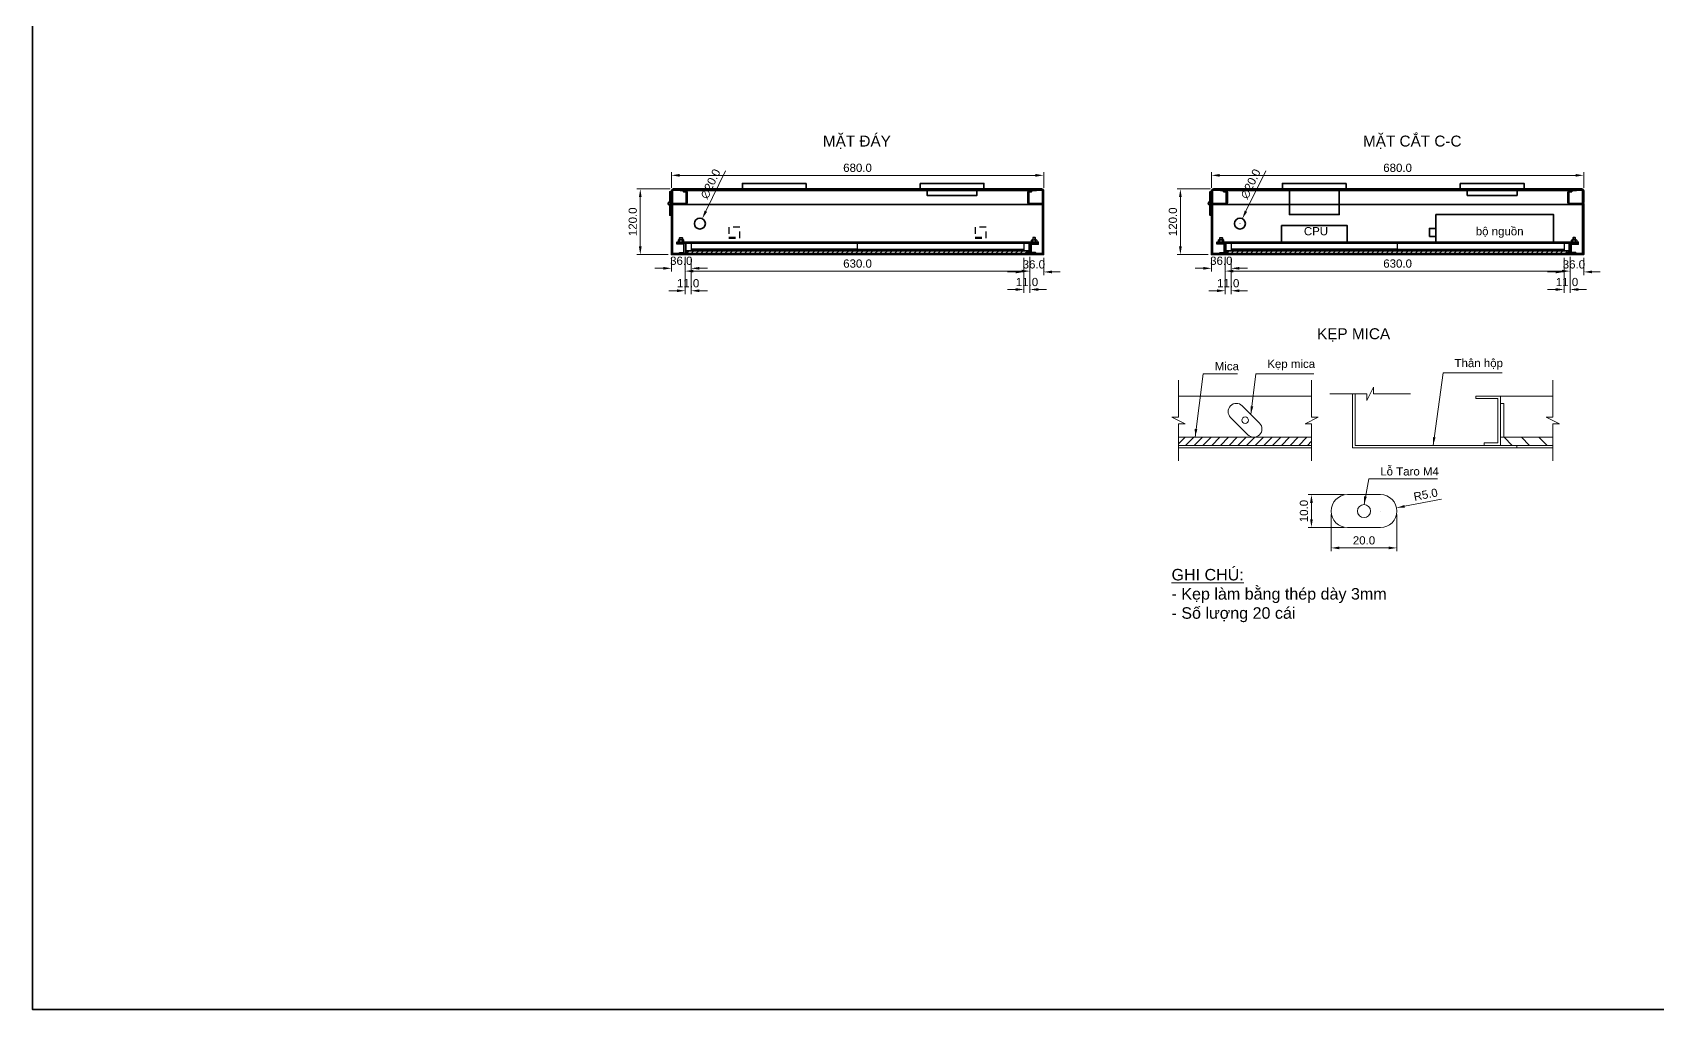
# Model space of a CAD drawing. Header units: inches. Extents: x 274 to 111780, y 464 to 1579898.
# Drawn here: x 49419 to 52387, y 786065 to 787849 of the extents above; entities that cross this region are included whole.
import ezdxf

# ---------------------------------------------------------------- set-up
doc = ezdxf.new("R2010")
doc.units = ezdxf.units.IN
doc.header["$MEASUREMENT"] = 0
doc.header["$PDMODE"] = 35
doc.header["$PDSIZE"] = -3
doc.linetypes.add('ACAD_ISO03W100', pattern=[30, 12, -18])
doc.linetypes.add('HIDDEN', pattern=[0.375, 0.25, -0.125])
for name, color, linetype in [('C-Pro-Netdut', 5, 'HIDDEN'), ('cutout', 2, 'Continuous'), ('LED', 1, 'Continuous')]:
    doc.layers.add(name, color=color, linetype=linetype)
for name, color, linetype, lineweight in [('Nep V', 1, 'Continuous', 35), ('tbi', 7, 'Continuous', 20), ('Thanh chiu luc', 5, 'Continuous', 25)]:
    doc.layers.add(name, color=color, linetype=linetype, lineweight=lineweight)
doc.styles.add('Arial1', font='arial.ttf', dxfattribs={"height": 6})
doc.styles.add('Arial2', font='arial.ttf', dxfattribs={"height": 20})
doc.styles.add('Arial3', font='arial.ttf', dxfattribs={"height": 15})
doc.dimstyles.new('Copy(5) of bom TL3-1', dxfattribs={"dimtxt": 15, "dimasz": 15, "dimexe": 6, "dimexo": 6, "dimgap": 6, "dimtad": 1, "dimdec": 1, "dimlfac": 0.333333, "dimzin": 0, "dimdsep": 46, "dimtxsty": 'Arial3', "dimcen": 0.09, "dimclrd": 8, "dimclre": 9, "dimclrt": 5, "dimadec": 0, "dimazin": 0, "dimtfac": 1, "dimtdec": 1, "dimtix": 1, "dimtofl": 0, "dimtmove": 0, "dimatfit": 3, "dimfxl": 1, "dimtolj": 1, "dimtzin": 0, "dimlwd": 0, "dimlwe": 0, "dimarcsym": 0})

# ---------------------------------------------------------------- blocks, each defined once
blk = doc.blocks.new('*D400')
at = {"layer": 'Defpoints', "color": 0, "linetype": 'Continuous'}
for p in [(51791.1, 786974.9), (51911.1, 786974.9), (51911.1, 786907.6)]:
    blk.add_point(p, dxfattribs=at)
at = {"layer": 'tbi', "color": 9, "linetype": 'Continuous', "lineweight": 0}
for p, q in [((51791.1, 786968.9), (51791.1, 786901.6)), ((51911.1, 786968.9), (51911.1, 786901.6))]:
    blk.add_line(p, q, dxfattribs=at)
at = {"layer": 'tbi', "color": 8, "linetype": 'Continuous', "lineweight": 0}
blk.add_line((51806.1, 786907.6), (51896.1, 786907.6), dxfattribs=at)
at = {"layer": 'tbi', "color": 8, "linetype": 'Continuous'}
for points in [[(51806.1, 786910.1), (51806.1, 786905.1), (51791.1, 786907.6)], [(51896.1, 786910.1), (51896.1, 786905.1), (51911.1, 786907.6)]]:
    blk.add_solid(points, dxfattribs=at)
at = {"layer": 'tbi', "color": 5, "linetype": 'Continuous', "insert": (51851.1, 786921.3), "char_height": 15, "attachment_point": 5, "style": 'Arial3'}
blk.add_mtext('\\A1;20.0', dxfattribs=at)
blk = doc.blocks.new('*D401')
at = {"layer": 'Defpoints', "color": 0, "linetype": 'Continuous'}
for p in [(51755.1, 787004.9), (51821.1, 787004.9), (51821.1, 786944.9)]:
    blk.add_point(p, dxfattribs=at)
at = {"layer": 'tbi', "color": 9, "linetype": 'Continuous', "lineweight": 0}
for p, q in [((51815.1, 787004.9), (51749.1, 787004.9)), ((51815.1, 786944.9), (51749.1, 786944.9))]:
    blk.add_line(p, q, dxfattribs=at)
at = {"layer": 'tbi', "color": 8, "linetype": 'Continuous', "lineweight": 0}
blk.add_line((51755.1, 786959.9), (51755.1, 786989.9), dxfattribs=at)
at = {"layer": 'tbi', "color": 8, "linetype": 'Continuous'}
for points in [[(51752.6, 786989.9), (51757.6, 786989.9), (51755.1, 787004.9)], [(51752.6, 786959.9), (51757.6, 786959.9), (51755.1, 786944.9)]]:
    blk.add_solid(points, dxfattribs=at)
at = {"layer": 'tbi', "color": 5, "linetype": 'Continuous', "insert": (51741.4, 786974.9), "char_height": 15, "attachment_point": 5, "rotation": 90, "style": 'Arial3'}
blk.add_mtext('\\A1;10.0', dxfattribs=at)
blk = doc.blocks.new('*D402')
at = {"layer": 'Defpoints', "color": 0, "linetype": 'Continuous'}
for p in [(51881.1, 786974.9), (51910.6, 786980.7)]:
    blk.add_point(p, dxfattribs=at)
at = {"layer": 'tbi', "color": 8, "linetype": 'Continuous', "lineweight": 0}
blk.add_line((51992.6, 786996.7), (51925.3, 786983.6), dxfattribs=at)
at = {"layer": 'tbi', "color": 9, "linetype": 'Continuous', "lineweight": 0}
for p, q in [((51881, 786974.9), (51881.2, 786974.9)), ((51881.1, 786974.8), (51881.1, 786975))]:
    blk.add_line(p, q, dxfattribs=at)
at = {"layer": 'tbi', "color": 8, "linetype": 'Continuous'}
blk.add_solid([(51924.8, 786986), (51925.8, 786981.1), (51910.6, 786980.7)], dxfattribs=at)
at = {"layer": 'tbi', "color": 5, "linetype": 'Continuous', "insert": (51963.7, 787005), "char_height": 15, "attachment_point": 5, "rotation": 11.0577, "style": 'Arial3'}
blk.add_mtext('\\A1;R5.0', dxfattribs=at)
blk = doc.blocks.new('led P3.75 bottom')
at = {"layer": 'LED', "color": 1, "linetype": 'Continuous'}
for p, q in [((304, -11), (0, -11)), ((304, -12.5), (0, -12.5))]:
    blk.add_line(p, q, dxfattribs=at)
blk.add_lwpolyline([(0, 0), (0, -14), (304, -14), (304, 0)], close=True, dxfattribs=at)
blk = doc.blocks.new('*D423')
at = {"layer": 'Defpoints', "color": 0, "linetype": 'Continuous'}
for p in [(51572.5, 787443.3), (51608.5, 787443.3), (51572.5, 787418.3)]:
    blk.add_point(p, dxfattribs=at)
at = {"layer": 'Nep V', "color": 9, "linetype": 'Continuous', "lineweight": 0}
for p, q in [((51572.5, 787437.3), (51572.5, 787412.3)), ((51608.5, 787437.3), (51608.5, 787412.3))]:
    blk.add_line(p, q, dxfattribs=at)
at = {"layer": 'Nep V', "color": 8, "linetype": 'Continuous', "lineweight": 0}
for p, q in [((51557.5, 787418.3), (51542.5, 787418.3)), ((51623.5, 787418.3), (51638.5, 787418.3))]:
    blk.add_line(p, q, dxfattribs=at)
at = {"layer": 'Nep V', "color": 8, "linetype": 'Continuous'}
for points in [[(51557.5, 787420.8), (51557.5, 787415.8), (51572.5, 787418.3)], [(51623.5, 787420.8), (51623.5, 787415.8), (51608.5, 787418.3)]]:
    blk.add_solid(points, dxfattribs=at)
at = {"layer": 'Nep V', "color": 5, "linetype": 'Continuous', "insert": (51590.5, 787432), "char_height": 15, "attachment_point": 5, "style": 'Arial3'}
blk.add_mtext('\\A1;36.0', dxfattribs=at)
blk = doc.blocks.new('*D424')
at = {"layer": 'Defpoints', "color": 0, "linetype": 'Continuous'}
for p in [(52216.5, 787443.3), (52252.5, 787443.3), (52252.5, 787411.7)]:
    blk.add_point(p, dxfattribs=at)
at = {"layer": 'Nep V', "color": 9, "linetype": 'Continuous', "lineweight": 0}
for p, q in [((52216.5, 787437.3), (52216.5, 787405.7)), ((52252.5, 787437.3), (52252.5, 787405.7))]:
    blk.add_line(p, q, dxfattribs=at)
at = {"layer": 'Nep V', "color": 8, "linetype": 'Continuous', "lineweight": 0}
for p, q in [((52201.5, 787411.7), (52186.5, 787411.7)), ((52267.5, 787411.7), (52282.5, 787411.7))]:
    blk.add_line(p, q, dxfattribs=at)
at = {"layer": 'Nep V', "color": 8, "linetype": 'Continuous'}
for points in [[(52201.5, 787414.2), (52201.5, 787409.2), (52216.5, 787411.7)], [(52267.5, 787414.2), (52267.5, 787409.2), (52252.5, 787411.7)]]:
    blk.add_solid(points, dxfattribs=at)
at = {"layer": 'Nep V', "color": 5, "linetype": 'Continuous', "insert": (52234.5, 787425.4), "char_height": 15, "attachment_point": 5, "style": 'Arial3'}
blk.add_mtext('\\A1;36.0', dxfattribs=at)
blk = doc.blocks.new('*D425')
at = {"layer": 'Defpoints', "color": 0, "linetype": 'Continuous'}
for p in [(51597.5, 787445.3), (52227.5, 787445.3), (52227.5, 787413.2)]:
    blk.add_point(p, dxfattribs=at)
at = {"layer": 'Nep V', "color": 9, "linetype": 'Continuous', "lineweight": 0}
for p, q in [((51597.5, 787439.3), (51597.5, 787407.2)), ((52227.5, 787439.3), (52227.5, 787407.2))]:
    blk.add_line(p, q, dxfattribs=at)
at = {"layer": 'Nep V', "color": 8, "linetype": 'Continuous', "lineweight": 0}
blk.add_line((51612.5, 787413.2), (52212.5, 787413.2), dxfattribs=at)
at = {"layer": 'Nep V', "color": 8, "linetype": 'Continuous'}
for points in [[(51612.5, 787415.7), (51612.5, 787410.7), (51597.5, 787413.2)], [(52212.5, 787415.7), (52212.5, 787410.7), (52227.5, 787413.2)]]:
    blk.add_solid(points, dxfattribs=at)
at = {"layer": 'Nep V', "color": 5, "linetype": 'Continuous', "insert": (51912.5, 787426.9), "char_height": 15, "attachment_point": 5, "style": 'Arial3'}
blk.add_mtext('\\A1;630.0', dxfattribs=at)
blk = doc.blocks.new('*D426')
at = {"layer": 'Defpoints', "color": 0, "linetype": 'Continuous'}
for p in [(52252.5, 787588.1), (51572.5, 787559.3), (52252.5, 787559.3)]:
    blk.add_point(p, dxfattribs=at)
at = {"layer": 'Nep V', "color": 9, "linetype": 'Continuous', "lineweight": 0}
for p, q in [((51572.5, 787565.3), (51572.5, 787594.1)), ((52252.5, 787565.3), (52252.5, 787594.1))]:
    blk.add_line(p, q, dxfattribs=at)
at = {"layer": 'Nep V', "color": 8, "linetype": 'Continuous', "lineweight": 0}
blk.add_line((51587.5, 787588.1), (52237.5, 787588.1), dxfattribs=at)
at = {"layer": 'Nep V', "color": 8, "linetype": 'Continuous'}
for points in [[(51587.5, 787590.6), (51587.5, 787585.6), (51572.5, 787588.1)], [(52237.5, 787590.6), (52237.5, 787585.6), (52252.5, 787588.1)]]:
    blk.add_solid(points, dxfattribs=at)
at = {"layer": 'Nep V', "color": 5, "linetype": 'Continuous', "insert": (51912.5, 787601.8), "char_height": 15, "attachment_point": 5, "style": 'Arial3'}
blk.add_mtext('\\A1;680.0', dxfattribs=at)
blk = doc.blocks.new('*D431')
at = {"layer": 'Defpoints', "color": 0, "linetype": 'Continuous'}
for p in [(51515.7, 787563.3), (51576.5, 787563.3), (51572.5, 787443.3)]:
    blk.add_point(p, dxfattribs=at)
at = {"layer": 'Nep V', "color": 9, "linetype": 'Continuous', "lineweight": 0}
for p, q in [((51570.5, 787563.3), (51509.7, 787563.3)), ((51566.5, 787443.3), (51509.7, 787443.3))]:
    blk.add_line(p, q, dxfattribs=at)
at = {"layer": 'Nep V', "color": 8, "linetype": 'Continuous', "lineweight": 0}
blk.add_line((51515.7, 787458.3), (51515.7, 787548.3), dxfattribs=at)
at = {"layer": 'Nep V', "color": 8, "linetype": 'Continuous'}
for points in [[(51513.2, 787548.3), (51518.2, 787548.3), (51515.7, 787563.3)], [(51513.2, 787458.3), (51518.2, 787458.3), (51515.7, 787443.3)]]:
    blk.add_solid(points, dxfattribs=at)
at = {"layer": 'Nep V', "color": 5, "linetype": 'Continuous', "insert": (51502, 787503.3), "char_height": 15, "attachment_point": 5, "rotation": 90, "style": 'Arial3'}
blk.add_mtext('\\A1;120.0', dxfattribs=at)
blk = doc.blocks.new('*D435')
at = {"layer": 'Defpoints', "color": 0, "linetype": 'Continuous'}
for p in [(52216.5, 787443.3), (52227.5, 787445.3), (52227.5, 787379.6)]:
    blk.add_point(p, dxfattribs=at)
at = {"layer": 'Nep V', "color": 9, "linetype": 'Continuous', "lineweight": 0}
for p, q in [((52216.5, 787437.3), (52216.5, 787373.6)), ((52227.5, 787439.3), (52227.5, 787373.6))]:
    blk.add_line(p, q, dxfattribs=at)
at = {"layer": 'Nep V', "color": 8, "linetype": 'Continuous', "lineweight": 0}
for p, q in [((52201.5, 787379.6), (52186.5, 787379.6)), ((52242.5, 787379.6), (52257.5, 787379.6))]:
    blk.add_line(p, q, dxfattribs=at)
at = {"layer": 'Nep V', "color": 8, "linetype": 'Continuous'}
for points in [[(52201.5, 787382.1), (52201.5, 787377.1), (52216.5, 787379.6)], [(52242.5, 787382.1), (52242.5, 787377.1), (52227.5, 787379.6)]]:
    blk.add_solid(points, dxfattribs=at)
at = {"layer": 'Nep V', "color": 5, "linetype": 'Continuous', "insert": (52222, 787393.2), "char_height": 15, "attachment_point": 5, "style": 'Arial3'}
blk.add_mtext('\\A1;11.0', dxfattribs=at)
blk = doc.blocks.new('*D436')
at = {"layer": 'Defpoints', "color": 0, "linetype": 'Continuous'}
for p in [(51597.5, 787445.3), (51608.5, 787443.3), (51597.5, 787377.3)]:
    blk.add_point(p, dxfattribs=at)
at = {"layer": 'Nep V', "color": 9, "linetype": 'Continuous', "lineweight": 0}
for p, q in [((51597.5, 787439.3), (51597.5, 787371.3)), ((51608.5, 787437.3), (51608.5, 787371.3))]:
    blk.add_line(p, q, dxfattribs=at)
at = {"layer": 'Nep V', "color": 8, "linetype": 'Continuous', "lineweight": 0}
for p, q in [((51582.5, 787377.3), (51567.5, 787377.3)), ((51623.5, 787377.3), (51638.5, 787377.3))]:
    blk.add_line(p, q, dxfattribs=at)
at = {"layer": 'Nep V', "color": 8, "linetype": 'Continuous'}
for points in [[(51582.5, 787379.8), (51582.5, 787374.8), (51597.5, 787377.3)], [(51623.5, 787379.8), (51623.5, 787374.8), (51608.5, 787377.3)]]:
    blk.add_solid(points, dxfattribs=at)
at = {"layer": 'Nep V', "color": 5, "linetype": 'Continuous', "insert": (51603, 787391), "char_height": 15, "attachment_point": 5, "style": 'Arial3'}
blk.add_mtext('\\A1;11.0', dxfattribs=at)
blk = doc.blocks.new('*D442')
at = {"layer": 'Defpoints', "color": 0, "linetype": 'Continuous'}
for p in [(51620.1, 787491), (51628.9, 787509)]:
    blk.add_point(p, dxfattribs=at)
at = {"layer": 'Nep V', "color": 8, "linetype": 'Continuous', "lineweight": 0}
blk.add_line((51671.5, 787596.4), (51635.5, 787522.5), dxfattribs=at)
at = {"layer": 'Nep V', "color": 9, "linetype": 'Continuous', "lineweight": 0}
for p, q in [((51624.4, 787500), (51624.6, 787500)), ((51624.5, 787499.9), (51624.5, 787500.1))]:
    blk.add_line(p, q, dxfattribs=at)
at = {"layer": 'Nep V', "color": 8, "linetype": 'Continuous'}
blk.add_solid([(51633.2, 787523.6), (51637.7, 787521.4), (51628.9, 787509)], dxfattribs=at)
at = {"layer": 'Nep V', "color": 5, "linetype": 'Continuous', "insert": (51644.1, 787572.4), "char_height": 15, "attachment_point": 5, "rotation": 64.0344, "style": 'Arial3'}
blk.add_mtext('\\A1;∅20.0', dxfattribs=at)
blk = doc.blocks.new('*D465')
at = {"layer": 'Defpoints', "color": 0, "linetype": 'Continuous'}
for p in [(50586, 787443.3), (50622, 787443.3), (50586, 787418.3)]:
    blk.add_point(p, dxfattribs=at)
at = {"layer": 'Nep V', "color": 9, "linetype": 'Continuous', "lineweight": 0}
for p, q in [((50586, 787437.3), (50586, 787412.3)), ((50622, 787437.3), (50622, 787412.3))]:
    blk.add_line(p, q, dxfattribs=at)
at = {"layer": 'Nep V', "color": 8, "linetype": 'Continuous', "lineweight": 0}
for p, q in [((50571, 787418.3), (50556, 787418.3)), ((50637, 787418.3), (50652, 787418.3))]:
    blk.add_line(p, q, dxfattribs=at)
at = {"layer": 'Nep V', "color": 8, "linetype": 'Continuous'}
for points in [[(50571, 787420.8), (50571, 787415.8), (50586, 787418.3)], [(50637, 787420.8), (50637, 787415.8), (50622, 787418.3)]]:
    blk.add_solid(points, dxfattribs=at)
at = {"layer": 'Nep V', "color": 5, "linetype": 'Continuous', "insert": (50604, 787432), "char_height": 15, "attachment_point": 5, "style": 'Arial3'}
blk.add_mtext('\\A1;36.0', dxfattribs=at)
blk = doc.blocks.new('*D466')
at = {"layer": 'Defpoints', "color": 0, "linetype": 'Continuous'}
for p in [(51230, 787443.3), (51266, 787443.3), (51266, 787411.7)]:
    blk.add_point(p, dxfattribs=at)
at = {"layer": 'Nep V', "color": 9, "linetype": 'Continuous', "lineweight": 0}
for p, q in [((51230, 787437.3), (51230, 787405.7)), ((51266, 787437.3), (51266, 787405.7))]:
    blk.add_line(p, q, dxfattribs=at)
at = {"layer": 'Nep V', "color": 8, "linetype": 'Continuous', "lineweight": 0}
for p, q in [((51215, 787411.7), (51200, 787411.7)), ((51281, 787411.7), (51296, 787411.7))]:
    blk.add_line(p, q, dxfattribs=at)
at = {"layer": 'Nep V', "color": 8, "linetype": 'Continuous'}
for points in [[(51215, 787414.2), (51215, 787409.2), (51230, 787411.7)], [(51281, 787414.2), (51281, 787409.2), (51266, 787411.7)]]:
    blk.add_solid(points, dxfattribs=at)
at = {"layer": 'Nep V', "color": 5, "linetype": 'Continuous', "insert": (51248, 787425.4), "char_height": 15, "attachment_point": 5, "style": 'Arial3'}
blk.add_mtext('\\A1;36.0', dxfattribs=at)
blk = doc.blocks.new('*D464')
at = {"layer": 'Defpoints', "color": 0, "linetype": 'Continuous'}
for p in [(50611, 787445.3), (51241, 787445.3), (51241, 787413.2)]:
    blk.add_point(p, dxfattribs=at)
at = {"layer": 'Nep V', "color": 9, "linetype": 'Continuous', "lineweight": 0}
for p, q in [((50611, 787439.3), (50611, 787407.2)), ((51241, 787439.3), (51241, 787407.2))]:
    blk.add_line(p, q, dxfattribs=at)
at = {"layer": 'Nep V', "color": 8, "linetype": 'Continuous', "lineweight": 0}
blk.add_line((50626, 787413.2), (51226, 787413.2), dxfattribs=at)
at = {"layer": 'Nep V', "color": 8, "linetype": 'Continuous'}
for points in [[(50626, 787415.7), (50626, 787410.7), (50611, 787413.2)], [(51226, 787415.7), (51226, 787410.7), (51241, 787413.2)]]:
    blk.add_solid(points, dxfattribs=at)
at = {"layer": 'Nep V', "color": 5, "linetype": 'Continuous', "insert": (50926, 787426.9), "char_height": 15, "attachment_point": 5, "style": 'Arial3'}
blk.add_mtext('\\A1;630.0', dxfattribs=at)
blk = doc.blocks.new('*D467')
at = {"layer": 'Defpoints', "color": 0, "linetype": 'Continuous'}
for p in [(51266, 787588.1), (50586, 787559.3), (51266, 787559.3)]:
    blk.add_point(p, dxfattribs=at)
at = {"layer": 'Nep V', "color": 9, "linetype": 'Continuous', "lineweight": 0}
for p, q in [((50586, 787565.3), (50586, 787594.1)), ((51266, 787565.3), (51266, 787594.1))]:
    blk.add_line(p, q, dxfattribs=at)
at = {"layer": 'Nep V', "color": 8, "linetype": 'Continuous', "lineweight": 0}
blk.add_line((50601, 787588.1), (51251, 787588.1), dxfattribs=at)
at = {"layer": 'Nep V', "color": 8, "linetype": 'Continuous'}
for points in [[(50601, 787590.6), (50601, 787585.6), (50586, 787588.1)], [(51251, 787590.6), (51251, 787585.6), (51266, 787588.1)]]:
    blk.add_solid(points, dxfattribs=at)
at = {"layer": 'Nep V', "color": 5, "linetype": 'Continuous', "insert": (50926, 787601.8), "char_height": 15, "attachment_point": 5, "style": 'Arial3'}
blk.add_mtext('\\A1;680.0', dxfattribs=at)
blk = doc.blocks.new('*D469')
at = {"layer": 'Defpoints', "color": 0, "linetype": 'Continuous'}
for p in [(50529.1, 787563.3), (50590, 787563.3), (50586, 787443.3)]:
    blk.add_point(p, dxfattribs=at)
at = {"layer": 'Nep V', "color": 9, "linetype": 'Continuous', "lineweight": 0}
for p, q in [((50584, 787563.3), (50523.1, 787563.3)), ((50580, 787443.3), (50523.1, 787443.3))]:
    blk.add_line(p, q, dxfattribs=at)
at = {"layer": 'Nep V', "color": 8, "linetype": 'Continuous', "lineweight": 0}
blk.add_line((50529.1, 787458.3), (50529.1, 787548.3), dxfattribs=at)
at = {"layer": 'Nep V', "color": 8, "linetype": 'Continuous'}
for points in [[(50526.6, 787548.3), (50531.6, 787548.3), (50529.1, 787563.3)], [(50526.6, 787458.3), (50531.6, 787458.3), (50529.1, 787443.3)]]:
    blk.add_solid(points, dxfattribs=at)
at = {"layer": 'Nep V', "color": 5, "linetype": 'Continuous', "insert": (50515.4, 787503.3), "char_height": 15, "attachment_point": 5, "rotation": 90, "style": 'Arial3'}
blk.add_mtext('\\A1;120.0', dxfattribs=at)
blk = doc.blocks.new('*D470')
at = {"layer": 'Defpoints', "color": 0, "linetype": 'Continuous'}
for p in [(51230, 787443.3), (51241, 787445.3), (51241, 787379.6)]:
    blk.add_point(p, dxfattribs=at)
at = {"layer": 'Nep V', "color": 9, "linetype": 'Continuous', "lineweight": 0}
for p, q in [((51230, 787437.3), (51230, 787373.6)), ((51241, 787439.3), (51241, 787373.6))]:
    blk.add_line(p, q, dxfattribs=at)
at = {"layer": 'Nep V', "color": 8, "linetype": 'Continuous', "lineweight": 0}
for p, q in [((51215, 787379.6), (51200, 787379.6)), ((51256, 787379.6), (51271, 787379.6))]:
    blk.add_line(p, q, dxfattribs=at)
at = {"layer": 'Nep V', "color": 8, "linetype": 'Continuous'}
for points in [[(51215, 787382.1), (51215, 787377.1), (51230, 787379.6)], [(51256, 787382.1), (51256, 787377.1), (51241, 787379.6)]]:
    blk.add_solid(points, dxfattribs=at)
at = {"layer": 'Nep V', "color": 5, "linetype": 'Continuous', "insert": (51235.5, 787393.2), "char_height": 15, "attachment_point": 5, "style": 'Arial3'}
blk.add_mtext('\\A1;11.0', dxfattribs=at)
blk = doc.blocks.new('*D471')
at = {"layer": 'Defpoints', "color": 0, "linetype": 'Continuous'}
for p in [(50611, 787445.3), (50622, 787443.3), (50611, 787377.3)]:
    blk.add_point(p, dxfattribs=at)
at = {"layer": 'Nep V', "color": 9, "linetype": 'Continuous', "lineweight": 0}
for p, q in [((50611, 787439.3), (50611, 787371.3)), ((50622, 787437.3), (50622, 787371.3))]:
    blk.add_line(p, q, dxfattribs=at)
at = {"layer": 'Nep V', "color": 8, "linetype": 'Continuous', "lineweight": 0}
for p, q in [((50596, 787377.3), (50581, 787377.3)), ((50637, 787377.3), (50652, 787377.3))]:
    blk.add_line(p, q, dxfattribs=at)
at = {"layer": 'Nep V', "color": 8, "linetype": 'Continuous'}
for points in [[(50596, 787379.8), (50596, 787374.8), (50611, 787377.3)], [(50637, 787379.8), (50637, 787374.8), (50622, 787377.3)]]:
    blk.add_solid(points, dxfattribs=at)
at = {"layer": 'Nep V', "color": 5, "linetype": 'Continuous', "insert": (50616.5, 787391), "char_height": 15, "attachment_point": 5, "style": 'Arial3'}
blk.add_mtext('\\A1;11.0', dxfattribs=at)
blk = doc.blocks.new('*D472')
at = {"layer": 'Defpoints', "color": 0, "linetype": 'Continuous'}
for p in [(50633.6, 787491), (50642.3, 787509)]:
    blk.add_point(p, dxfattribs=at)
at = {"layer": 'Nep V', "color": 8, "linetype": 'Continuous', "lineweight": 0}
blk.add_line((50684.9, 787596.4), (50648.9, 787522.5), dxfattribs=at)
at = {"layer": 'Nep V', "color": 9, "linetype": 'Continuous', "lineweight": 0}
for p, q in [((50637.9, 787500), (50638, 787500)), ((50638, 787499.9), (50638, 787500.1))]:
    blk.add_line(p, q, dxfattribs=at)
at = {"layer": 'Nep V', "color": 8, "linetype": 'Continuous'}
blk.add_solid([(50646.7, 787523.6), (50651.1, 787521.4), (50642.3, 787509)], dxfattribs=at)
at = {"layer": 'Nep V', "color": 5, "linetype": 'Continuous', "insert": (50657.5, 787572.4), "char_height": 15, "attachment_point": 5, "rotation": 64.0344, "style": 'Arial3'}
blk.add_mtext('\\A1;∅20.0', dxfattribs=at)

msp = doc.modelspace()

# ---------------------------------------------------------------- hatches: boundary and pattern name
at = {"layer": 'Nep V', "linetype": 'Continuous'}
h = msp.add_hatch(dxfattribs=at)
h.set_pattern_fill('ANSI31', color=1, scale=50, style=0)
h.set_pattern_definition([(45, (-5586.068, -211.6806), (-4.41941738, 4.41941738), [])])
h.paths.add_polyline_path([(50613.45, 787445.29), (51238.45, 787445.29), (51238.45, 787450.29), (50613.45, 787450.29)])
h = msp.add_hatch(dxfattribs=at)
h.set_pattern_fill('ANSI31', color=1, scale=50, style=0)
h.set_pattern_definition([(45, (-4599.5145, -211.6806), (-4.41941738, 4.41941738), [])])
h.paths.add_polyline_path([(51600.01, 787445.29), (52225.01, 787445.29), (52225.01, 787450.29), (51600.01, 787450.29)])
at = {"layer": 'tbi', "linetype": 'Continuous'}
h = msp.add_hatch(color=5, dxfattribs=at)
h.dxf.hatch_style = 1
h.paths.add_polyline_path([(50610.95, 787450.29), (50610.95, 787445.29), (50616.24, 787445.29, -0.2667543)])
h = msp.add_hatch(color=5, dxfattribs=at)
h.dxf.hatch_style = 1
h.paths.add_polyline_path([(51240.95, 787450.29), (51240.95, 787445.29), (51235.67, 787445.29, 0.2667543)])
h = msp.add_hatch(color=5, dxfattribs=at)
h.dxf.hatch_style = 1
h.paths.add_polyline_path([(51597.51, 787450.29), (51597.51, 787445.29), (51602.79, 787445.29, -0.2667543)])
h = msp.add_hatch(color=5, dxfattribs=at)
h.dxf.hatch_style = 1
h.paths.add_polyline_path([(52227.51, 787450.29), (52227.51, 787445.29), (52222.22, 787445.29, 0.2667543)])
h = msp.add_hatch(dxfattribs=at)
h.set_pattern_fill('ANSI31', color=1, scale=90)
h.set_pattern_definition([(45, (-145906.153, -1597375.315), (-7.95495129, 7.95495129), [])])
h.paths.add_polyline_path([(51755.42, 787109.82), (51512.32, 787109.82), (51512.32, 787094.82), (51755.42, 787094.82)])
h = msp.add_hatch(dxfattribs=at)
h.set_pattern_fill('ANSI31', color=1, scale=180, angle=90)
h.set_pattern_definition([(135, (2447156.745, 566689.048), (-15.90990258, -15.90990258), [])])
h.paths.add_polyline_path([(52100.33, 787109.82), (52100.33, 787094.82), (52196.02, 787094.82), (52196.02, 787109.82)])

# ---------------------------------------------------------------- linework, layer by layer
at = {"color": 8, "linetype": 'Continuous'}
for points in [[(50608.45, 787469.92), (50607.81, 787470.29), (50599.09, 787470.29), (50598.45, 787469.92), (50598.45, 787466.66), (50599.09, 787466.29), (50607.81, 787466.29), (50608.45, 787466.66)], [(51243.45, 787469.92), (51244.09, 787470.29), (51252.81, 787470.29), (51253.45, 787469.92), (51253.45, 787466.66), (51252.81, 787466.29), (51244.09, 787466.29), (51243.45, 787466.66)], [(51595.01, 787469.92), (51594.37, 787470.29), (51585.65, 787470.29), (51585.01, 787469.92), (51585.01, 787466.66), (51585.65, 787466.29), (51594.37, 787466.29), (51595.01, 787466.66)], [(52230.01, 787469.92), (52230.65, 787470.29), (52239.37, 787470.29), (52240.01, 787469.92), (52240.01, 787466.66), (52239.37, 787466.29), (52230.65, 787466.29), (52230.01, 787466.66)]]:
    msp.add_lwpolyline(points, close=True, dxfattribs=at)
for points in [[(50598.45, 787469.92, -0.2948), (50600.95, 787469.92, -0.1474), (50605.95, 787469.92, -0.2948), (50608.45, 787469.92, -0.2948)], [(50598.45, 787466.66, 0.2948), (50600.95, 787466.66, 0.1474), (50605.95, 787466.66, 0.2948), (50608.45, 787466.66, 0.2948)], [(51253.45, 787469.92, 0.2948), (51250.95, 787469.92, 0.1474), (51245.95, 787469.92, 0.2948), (51243.45, 787469.92, 0.2948)], [(51253.45, 787466.66, -0.2948), (51250.95, 787466.66, -0.1474), (51245.95, 787466.66, -0.2948), (51243.45, 787466.66, -0.2948)], [(51585.01, 787469.92, -0.2948), (51587.51, 787469.92, -0.1474), (51592.51, 787469.92, -0.2948), (51595.01, 787469.92, -0.2948)], [(51585.01, 787466.66, 0.2948), (51587.51, 787466.66, 0.1474), (51592.51, 787466.66, 0.2948), (51595.01, 787466.66, 0.2948)], [(52240.01, 787469.92, 0.2948), (52237.51, 787469.92, 0.1474), (52232.51, 787469.92, 0.2948), (52230.01, 787469.92, 0.2948)], [(52240.01, 787466.66, -0.2948), (52237.51, 787466.66, -0.1474), (52232.51, 787466.66, -0.2948), (52230.01, 787466.66, -0.2948)]]:
    msp.add_lwpolyline(points, format="xyb", dxfattribs=at)
for points in [[(50600.95, 787466.66), (50600.95, 787469.92)], [(50605.95, 787466.66), (50605.95, 787469.92)], [(51245.95, 787466.66), (51245.95, 787469.92)], [(51250.95, 787466.66), (51250.95, 787469.92)], [(51587.51, 787466.66), (51587.51, 787469.92)], [(51592.51, 787466.66), (51592.51, 787469.92)], [(52232.51, 787466.66), (52232.51, 787469.92)], [(52237.51, 787466.66), (52237.51, 787469.92)]]:
    msp.add_lwpolyline(points, dxfattribs=at)
at = {"layer": 'C-Pro-Netdut', "linetype": 'ACAD_ISO03W100'}
for p, q in [((50690.95, 787475.29), (50710.95, 787475.29)), ((51140.95, 787475.29), (51160.95, 787475.29))]:
    msp.add_line(p, q, dxfattribs=at)
for points in [[(50710.95, 787473.29), (50710.95, 787493.29), (50690.95, 787493.29), (50690.95, 787473.29)], [(51160.95, 787473.29), (51160.95, 787493.29), (51140.95, 787493.29), (51140.95, 787473.29)]]:
    msp.add_lwpolyline(points, close=True, dxfattribs=at)
at = {"layer": 'cutout', "color": 1, "linetype": 'Continuous'}
for p, q in [((50621.95, 787445.29), (50621.95, 787443.29)), ((51229.95, 787445.29), (51229.95, 787443.29)), ((51608.51, 787445.29), (51608.51, 787443.29)), ((52216.51, 787445.29), (52216.51, 787443.29))]:
    msp.add_line(p, q, dxfattribs=at)
for points in [[(50610.95, 787445.29), (50600.95, 787445.29), (50600.95, 787447.29), (50608.95, 787447.29), (50608.95, 787462.29), (50595.95, 787462.29), (50595.95, 787464.29), (50610.95, 787464.29)], [(51597.51, 787445.29), (51587.51, 787445.29), (51587.51, 787447.29), (51595.51, 787447.29), (51595.51, 787462.29), (51582.51, 787462.29), (51582.51, 787464.29), (51597.51, 787464.29)]]:
    msp.add_lwpolyline(points, close=True, dxfattribs=at)
at = {"layer": 'Nep V', "color": 1, "linetype": 'Continuous'}
for p, q in [((50610.95, 787534.79), (51240.95, 787534.79)), ((51597.51, 787534.79), (52227.51, 787534.79))]:
    msp.add_line(p, q, dxfattribs=at)
at = {"layer": 'Nep V', "linetype": 'Continuous'}
for points in [[(49418.92, 791077.28), (55107.02, 791077.28), (55107.02, 786064.53), (49418.92, 786064.53)], [(50602.45, 787561.29), (50602.45, 787560.29), (50627.45, 787560.29), (50627.45, 787561.29)], [(50832.25, 787573.29), (50832.25, 787563.29), (50715.65, 787563.29), (50715.65, 787573.29)], [(51040.36, 787573.29), (51040.36, 787563.29), (51156.96, 787563.29), (51156.96, 787573.29)], [(51053.16, 787563.29), (51053.16, 787551.29), (51144.16, 787551.29), (51144.16, 787563.29)], [(51227.45, 787561.29), (51227.45, 787560.29), (51252.45, 787560.29), (51252.45, 787561.29)], [(51589.01, 787561.29), (51589.01, 787560.29), (51614.01, 787560.29), (51614.01, 787561.29)], [(51818.81, 787573.29), (51818.81, 787563.29), (51702.21, 787563.29), (51702.21, 787573.29)], [(51715.01, 787563.29), (51715.01, 787516.29), (51806.01, 787516.29), (51806.01, 787563.29)], [(52026.91, 787573.29), (52026.91, 787563.29), (52143.51, 787563.29), (52143.51, 787573.29)], [(52039.71, 787563.29), (52039.71, 787551.29), (52130.71, 787551.29), (52130.71, 787563.29)], [(52214.01, 787561.29), (52214.01, 787560.29), (52239.01, 787560.29), (52239.01, 787561.29)], [(51700.51, 787496.29), (51700.51, 787466.29), (51820.51, 787466.29), (51820.51, 787496.29)], [(51970.51, 787476.29), (51982.51, 787476.29), (51982.51, 787491.29), (51970.51, 787491.29)], [(51982.51, 787466.29), (52197.51, 787466.29), (52197.51, 787516.29), (51982.51, 787516.29)]]:
    msp.add_lwpolyline(points, close=True, dxfattribs=at)
for points in [[(50582.95, 787539.79), (50582.95, 787558.29), (50585.95, 787558.29), (50585.95, 787536.79)], [(51569.51, 787539.79), (51569.51, 787558.29), (51572.51, 787558.29), (51572.51, 787536.79)], [(50582.95, 787533.79), (50582.95, 787515.29), (50585.95, 787515.29), (50585.95, 787536.79)], [(51569.51, 787533.79), (51569.51, 787515.29), (51572.51, 787515.29), (51572.51, 787536.79)]]:
    msp.add_lwpolyline(points, dxfattribs=at)
at = {"layer": 'Nep V', "color": 1, "linetype": 'Continuous'}
for points in [[(50587.95, 787538.29), (50587.95, 787559.29, -0.4142136), (50589.95, 787561.29), (51261.95, 787561.29, -0.4142136), (51263.95, 787559.29), (51263.95, 787538.29), (51265.95, 787538.29), (51265.95, 787559.29, 0.4142136), (51261.95, 787563.29), (50589.95, 787563.29, 0.4142136), (50585.95, 787559.29), (50585.95, 787538.29), (50587.95, 787538.29)], [(51238.95, 787556.29, -0.4142136), (51240.95, 787558.29), (51243.95, 787558.29), (51243.95, 787560.29), (50607.95, 787560.29), (50607.95, 787558.29), (50610.95, 787558.29, -0.4142136), (50612.95, 787556.29), (50612.95, 787538.79, -0.4142136), (50610.95, 787536.79), (50585.95, 787536.79), (50585.95, 787443.29), (51265.95, 787443.29), (51265.95, 787536.79), (51240.95, 787536.79, -0.4142136), (51238.95, 787538.79), (51238.95, 787556.29)], [(50587.95, 787534.79), (50587.95, 787445.29), (51263.95, 787445.29), (51263.95, 787534.79), (51240.95, 787534.79, -0.4142136), (51236.95, 787538.79), (51236.95, 787556.29, -0.4142136), (51240.95, 787560.29), (51243.95, 787560.29)], [(50587.95, 787534.79), (50610.95, 787534.79, 0.4142136), (50614.95, 787538.79), (50614.95, 787556.29, 0.4142136), (50610.95, 787560.29), (50607.95, 787560.29)], [(51574.51, 787538.29), (51574.51, 787559.29, -0.4142136), (51576.51, 787561.29), (52248.51, 787561.29, -0.4142136), (52250.51, 787559.29), (52250.51, 787538.29), (52252.51, 787538.29), (52252.51, 787559.29, 0.4142136), (52248.51, 787563.29), (51576.51, 787563.29, 0.4142136), (51572.51, 787559.29), (51572.51, 787538.29), (51574.51, 787538.29)], [(52225.51, 787556.29, -0.4142136), (52227.51, 787558.29), (52230.51, 787558.29), (52230.51, 787560.29), (51594.51, 787560.29), (51594.51, 787558.29), (51597.51, 787558.29, -0.4142136), (51599.51, 787556.29), (51599.51, 787538.79, -0.4142136), (51597.51, 787536.79), (51572.51, 787536.79), (51572.51, 787443.29), (52252.51, 787443.29), (52252.51, 787536.79), (52227.51, 787536.79, -0.4142136), (52225.51, 787538.79), (52225.51, 787556.29)], [(51574.51, 787534.79), (51574.51, 787445.29), (52250.51, 787445.29), (52250.51, 787534.79), (52227.51, 787534.79, -0.4142136), (52223.51, 787538.79), (52223.51, 787556.29, -0.4142136), (52227.51, 787560.29), (52230.51, 787560.29)], [(51574.51, 787534.79), (51597.51, 787534.79, 0.4142136), (51601.51, 787538.79), (51601.51, 787556.29, 0.4142136), (51597.51, 787560.29), (51594.51, 787560.29)]]:
    msp.add_lwpolyline(points, format="xyb", dxfattribs=at)
for points in [[(50614.95, 787560.29), (50612.95, 787560.29)], [(51601.51, 787560.29), (51599.51, 787560.29)]]:
    msp.add_lwpolyline(points, dxfattribs=at)
for points in [[(50595.95, 787464.29), (51255.95, 787464.29), (51255.95, 787466.29), (50595.95, 787466.29)], [(51240.95, 787445.29), (51250.95, 787445.29), (51250.95, 787447.29), (51242.95, 787447.29), (51242.95, 787462.29), (51255.95, 787462.29), (51255.95, 787464.29), (51240.95, 787464.29)], [(51582.51, 787464.29), (52242.51, 787464.29), (52242.51, 787466.29), (51582.51, 787466.29)], [(52227.51, 787445.29), (52237.51, 787445.29), (52237.51, 787447.29), (52229.51, 787447.29), (52229.51, 787462.29), (52242.51, 787462.29), (52242.51, 787464.29), (52227.51, 787464.29)], [(50613.45, 787445.29), (51238.45, 787445.29), (51238.45, 787450.29), (50613.45, 787450.29)], [(51600.01, 787445.29), (52225.01, 787445.29), (52225.01, 787450.29), (51600.01, 787450.29)]]:
    msp.add_lwpolyline(points, close=True, dxfattribs=at)
at = {"layer": 'Nep V', "linetype": 'Continuous'}
for centre, radius in [((50582.95, 787536.79), 3), ((50582.95, 787536.79), 2), ((51569.51, 787536.79), 3), ((51569.51, 787536.79), 2), ((50637.95, 787500.04), 10), ((51624.51, 787500.04), 10)]:
    msp.add_circle(centre, radius, dxfattribs=at)
at = {"layer": 'tbi', "color": 5, "linetype": 'Continuous'}
for p, q in [((50610.95, 787463.29, -2), (50612.95, 787463.29, -2)), ((50610.95, 787463.29, -2), (50610.95, 787445.29, -2)), ((50612.95, 787463.29, -2), (50612.95, 787445.29, -2)), ((51240.95, 787463.29, -2), (51238.95, 787463.29, -2)), ((51238.95, 787463.29, -2), (51238.95, 787445.29, -2)), ((51240.95, 787463.29, -2), (51240.95, 787445.29, -2)), ((51597.51, 787463.29, -2), (51599.51, 787463.29, -2)), ((51597.51, 787463.29, -2), (51597.51, 787445.29, -2)), ((51599.51, 787463.29, -2), (51599.51, 787445.29, -2)), ((52227.51, 787463.29, -2), (52225.51, 787463.29, -2)), ((52225.51, 787463.29, -2), (52225.51, 787445.29, -2)), ((52227.51, 787463.29, -2), (52227.51, 787445.29, -2)), ((50610.95, 787450.29), (50610.95, 787445.29)), ((50610.95, 787445.29), (50621.24, 787445.29)), ((51240.95, 787445.29), (51230.67, 787445.29)), ((51240.95, 787450.29), (51240.95, 787445.29)), ((51597.51, 787450.29), (51597.51, 787445.29)), ((51597.51, 787445.29), (51607.79, 787445.29)), ((52227.51, 787445.29), (52217.22, 787445.29)), ((52227.51, 787450.29), (52227.51, 787445.29)), ((52130.33, 787184.82), (52196.02, 787184.82))]:
    msp.add_line(p, q, dxfattribs=at)
at = {"layer": 'tbi', "linetype": 'Continuous'}
for p, q in [((51512.32, 787184.82, -6), (51755.42, 787184.82, -6)), ((51830.33, 787090.32, -6), (51830.33, 787188.95, -6)), ((51834.83, 787188.95), (51834.83, 787094.82)), ((52055.33, 787184.82, -6), (52196.02, 787184.82, -6)), ((52095.83, 787099.32), (52095.83, 787180.32, -5.68)), ((52100.33, 787094.82), (52100.33, 787184.82, -5.45)), ((51512.32, 787090.32, -6), (51755.42, 787090.32, -6)), ((51830.33, 787090.32, -6), (52130.33, 787090.32, -6)), ((51834.83, 787094.82), (52119.83, 787094.82)), ((52095.83, 787099.32), (52070.33, 787099.32)), ((52070.33, 787099.32), (52070.33, 787094.82)), ((52070.33, 787094.82, -6), (52100.33, 787094.82, -6)), ((52130.33, 787094.82), (52130.33, 787090.32, -6)), ((52130.33, 787090.32, -6), (52196.02, 787090.32, -6))]:
    msp.add_line(p, q, dxfattribs=at)
at = {"layer": 'tbi', "color": 3, "linetype": 'Continuous'}
for p, q in [((51512.32, 787109.82), (51755.42, 787109.82)), ((51512.32, 787094.82), (51755.42, 787094.82))]:
    msp.add_line(p, q, dxfattribs=at)
at = {"layer": 'tbi', "color": 7, "linetype": 'Continuous', "elevation": -6}
for points in [[(51512.32, 787213.77), (51512.32, 787146.17), (51500.32, 787146.17), (51524.32, 787134.17), (51512.32, 787134.17), (51512.32, 787066.57)], [(51755.42, 787213.77), (51755.42, 787146.17), (51767.42, 787146.17), (51743.42, 787134.17), (51755.42, 787134.17), (51755.42, 787066.57)], [(51788.93, 787188.95), (51856.53, 787188.95), (51856.53, 787176.95), (51868.53, 787200.95), (51868.53, 787188.95), (51936.13, 787188.95)], [(52196.02, 787213.77), (52196.02, 787146.17), (52184.02, 787146.17), (52208.02, 787134.17), (52196.02, 787134.17), (52196.02, 787066.57)]]:
    msp.add_lwpolyline(points, dxfattribs=at)
at = {"layer": 'tbi', "color": 5, "linetype": 'Continuous'}
for points in [[(51628.57, 787167.25), (51660.39, 787135.43)], [(51607.36, 787146.04), (51639.18, 787114.22)], [(52100.33, 787124.82), (52100.33, 787109.82), (52116.19, 787109.82)]]:
    msp.add_lwpolyline(points, dxfattribs=at)
at = {"layer": 'tbi', "linetype": 'Continuous', "elevation": -6}
msp.add_lwpolyline([(52055.33, 787184.82), (52055.33, 787180.32), (52095.83, 787180.32)], dxfattribs=at)
at = {"layer": 'tbi', "color": 5, "linetype": 'Continuous'}
for points, elevation in [([(52100.33, 787171.64), (52106.33, 787171.64), (52106.33, 787109.82)], -6), ([(52100.33, 787169.82), (52100.33, 787109.82), (52106.33, 787109.82)], -6), ([(51821.11, 787004.92), (51881.11, 787004.92)], -2), ([(51821.11, 786944.92), (51881.11, 786944.92)], -2)]:
    msp.add_lwpolyline(points, dxfattribs=dict(at, elevation=elevation))
at = {"layer": 'tbi', "color": 3, "linetype": 'Continuous'}
msp.add_lwpolyline([(52196.02, 787094.82), (52100.33, 787094.82), (52100.33, 787109.82), (52196.02, 787109.82)], dxfattribs=at)
at = {"layer": 'tbi', "color": 5, "linetype": 'Continuous'}
for centre, radius in [((51633.87, 787140.73), 6), ((51851.11, 786974.92, -2), 12)]:
    msp.add_circle(centre, radius, dxfattribs=at)
for centre, radius, start, end in [((50623.25, 787462.51), 17.33, 224.81499, 263.34356), ((51228.66, 787462.51), 17.33, 276.65644, 315.18501), ((51609.8, 787462.51), 17.33, 224.81499, 263.34356), ((52215.21, 787462.51), 17.33, 276.65644, 315.18501), ((51617.96, 787156.64), 15, 45, 225), ((51649.78, 787124.82), 15, 225, 45), ((51821.11, 786974.92, -2), 30, 90, 270), ((51881.11, 786974.92, -2), 30, 270, 90)]:
    msp.add_arc(centre, radius, start, end, dxfattribs=at)
at = {"layer": 'Thanh chiu luc', "color": 8, "linetype": 'Continuous'}
for p, q in [((50600.95, 787473.79), (50601.45, 787474.29)), ((50600.95, 787473.79), (50605.95, 787473.79)), ((50600.95, 787470.29), (50600.95, 787473.79)), ((50601.45, 787470.29), (50601.45, 787474.29)), ((50601.45, 787474.29), (50605.45, 787474.29)), ((50605.45, 787474.29), (50605.45, 787470.29)), ((50605.45, 787474.29), (50605.95, 787473.79)), ((50605.95, 787473.79), (50605.95, 787470.29)), ((51246.45, 787474.29), (51245.95, 787473.79)), ((51250.95, 787473.79), (51245.95, 787473.79)), ((51245.95, 787473.79), (51245.95, 787470.29)), ((51246.45, 787474.29), (51246.45, 787470.29)), ((51250.45, 787474.29), (51246.45, 787474.29)), ((51250.45, 787470.29), (51250.45, 787474.29)), ((51250.95, 787473.79), (51250.45, 787474.29)), ((51250.95, 787470.29), (51250.95, 787473.79)), ((51587.51, 787473.79), (51588.01, 787474.29)), ((51587.51, 787473.79), (51592.51, 787473.79)), ((51587.51, 787470.29), (51587.51, 787473.79)), ((51588.01, 787470.29), (51588.01, 787474.29)), ((51588.01, 787474.29), (51592.01, 787474.29)), ((51592.01, 787474.29), (51592.01, 787470.29)), ((51592.01, 787474.29), (51592.51, 787473.79)), ((51592.51, 787473.79), (51592.51, 787470.29)), ((52233.01, 787474.29), (52232.51, 787473.79)), ((52237.51, 787473.79), (52232.51, 787473.79)), ((52232.51, 787473.79), (52232.51, 787470.29)), ((52233.01, 787474.29), (52233.01, 787470.29)), ((52237.01, 787474.29), (52233.01, 787474.29)), ((52237.01, 787470.29), (52237.01, 787474.29)), ((52237.51, 787473.79), (52237.01, 787474.29)), ((52237.51, 787470.29), (52237.51, 787473.79))]:
    msp.add_line(p, q, dxfattribs=at)

# ---------------------------------------------------------------- block references
at = {"layer": 'Nep V', "color": 1, "linetype": 'Continuous'}
for p in [(50621.95, 787464.29), (51608.51, 787464.29)]:
    msp.add_blockref('led P3.75 bottom', p, dxfattribs=at)
at = {"layer": 'Nep V', "color": 1, "linetype": 'Continuous', "xscale": -1}
for p in [(51229.95, 787464.29), (52216.51, 787464.29)]:
    msp.add_blockref('led P3.75 bottom', p, dxfattribs=at)

# ---------------------------------------------------------------- texts
at = {"layer": 'Nep V', "linetype": 'Continuous', "char_height": 20, "width": 601.8466, "attachment_point": 1, "style": 'Arial1'}
for s, insert in [('MẶT ĐÁY', (50862.69, 787660.7)), ('MẶT CẮT C-C', (51849.24, 787660.7)), ('KẸP MICA', (51765.36, 787308.82))]:
    msp.add_mtext(s, dxfattribs=dict(at, insert=insert))
at = {"layer": 'Nep V', "color": 1, "linetype": 'Continuous', "char_height": 15, "width": 200, "attachment_point": 1, "style": 'Arial1'}
for s, insert in [('\\pi79.245;CPU', (51662.05, 787493.56)), ('\\pi57.706;bộ nguồn', (51997.51, 787493.56))]:
    msp.add_mtext(s, dxfattribs=dict(at, insert=insert))
at = {"layer": 'tbi', "color": 5, "linetype": 'Continuous', "char_height": 15, "attachment_point": 7, "style": 'Arial3'}
for s, insert, width in [('Thân hộp', (52016.47, 787233.26), 89.7404), ('Mica', (51578.5, 787231.83), 89.7404), ('Kẹp mica ', (51674.43, 787231.83), 89.7404), ('Lỗ Taro M4', (51880.77, 787039.68, -2), 118.4238)]:
    msp.add_mtext(s, dxfattribs=dict(at, insert=insert, width=width))
at = {"layer": 'tbi', "color": 5, "linetype": 'Continuous', "insert": (51499.53, 786771.89), "char_height": 21, "attachment_point": 7, "style": 'Arial2'}
msp.add_mtext('{\\LGHI CHÚ:} \\P- Kẹp làm bằng thép dày 3mm\\P- Số lượng 20 cái', dxfattribs=at)

# ---------------------------------------------------------------- dimensions: what is measured, and where the dimension line sits
at = {"layer": 'Nep V', "linetype": 'Continuous'}
for base, p1, p2, picture, middle in [((51265.95, 787588.14), (50585.95, 787559.29), (51265.95, 787559.29), '*D467', (50925.95, 787601.8)), ((52252.51, 787588.14), (51572.51, 787559.29), (52252.51, 787559.29), '*D426', (51912.51, 787601.8)), ((50585.95, 787418.29), (50621.95, 787443.29), (50585.95, 787443.29), '*D465', (50603.95, 787431.96)), ((50610.95, 787377.31), (50621.95, 787443.29), (50610.95, 787445.29), '*D471', (50616.45, 787390.97)), ((51240.95, 787413.2), (50610.95, 787445.29), (51240.95, 787445.29), '*D464', (50925.95, 787426.86)), ((51240.95, 787379.56), (51229.95, 787443.29), (51240.95, 787445.29), '*D470', (51235.45, 787393.22)), ((51265.95, 787411.73), (51229.95, 787443.29), (51265.95, 787443.29), '*D466', (51247.95, 787425.39)), ((51572.51, 787418.29), (51608.51, 787443.29), (51572.51, 787443.29), '*D423', (51590.51, 787431.96)), ((51597.51, 787377.31), (51608.51, 787443.29), (51597.51, 787445.29), '*D436', (51603.01, 787390.97)), ((52227.51, 787413.2), (51597.51, 787445.29), (52227.51, 787445.29), '*D425', (51912.51, 787426.86)), ((52227.51, 787379.56), (52216.51, 787443.29), (52227.51, 787445.29), '*D435', (52222.01, 787393.22)), ((52252.51, 787411.73), (52216.51, 787443.29), (52252.51, 787443.29), '*D424', (52234.51, 787425.39))]:
    dim = msp.add_linear_dim(base=base, p1=p1, p2=p2, dimstyle='Copy(5) of bom TL3-1', override={"dimlfac": 1}, dxfattribs=at)
    dim.commit()
    dim.dimension.update_dxf_attribs({"geometry": picture, "text_midpoint": middle})
for p1, p2, picture, middle in [((50633.57, 787491.05), (50642.33, 787509.03), '*D472', (50657.53, 787572.39)), ((51620.13, 787491.05), (51628.89, 787509.03), '*D442', (51644.08, 787572.39))]:
    dim = msp.add_diameter_dim_2p(p1=p1, p2=p2, dimstyle='Copy(5) of bom TL3-1', override={"dimlfac": 1}, dxfattribs=at)
    dim.commit()
    dim.dimension.update_dxf_attribs({"geometry": picture, "text_midpoint": middle})
for base, p1, p2, picture, middle in [((50529.1, 787563.29), (50585.95, 787443.29), (50589.95, 787563.29), '*D469', (50515.44, 787503.29)), ((51515.66, 787563.29), (51572.51, 787443.29), (51576.51, 787563.29), '*D431', (51502, 787503.29))]:
    dim = msp.add_linear_dim(base=base, p1=p1, p2=p2, angle=90, dimstyle='Copy(5) of bom TL3-1', override={"dimlfac": 1}, dxfattribs=at)
    dim.commit()
    dim.dimension.update_dxf_attribs({"geometry": picture, "text_midpoint": middle})
at = {"layer": 'tbi', "color": 5, "linetype": 'Continuous'}
dim = msp.add_radius_dim(center=(51881.11, 786974.92, -2), mpoint=(51910.56, 786980.68, -2), dimstyle='Copy(5) of bom TL3-1', override={"dimlfac": 0.166667}, dxfattribs=at)
dim.commit()
dim.dimension.update_dxf_attribs({"geometry": '*D402', "text_midpoint": (51963.69, 787004.98, -2)})
dim = msp.add_linear_dim(base=(51755.08, 787004.92, -2), p1=(51821.11, 786944.92, -2), p2=(51821.11, 787004.92, -2), angle=90, dimstyle='Copy(5) of bom TL3-1', override={"dimlfac": 0.166667}, dxfattribs=at)
dim.commit()
dim.dimension.update_dxf_attribs({"geometry": '*D401', "text_midpoint": (51741.42, 786974.92, -2)})
dim = msp.add_linear_dim(base=(51911.11, 786907.63, -2), p1=(51791.11, 786974.92, -2), p2=(51911.11, 786974.92, -2), dimstyle='Copy(5) of bom TL3-1', override={"dimlfac": 0.166667}, dxfattribs=at)
dim.commit()
dim.dimension.update_dxf_attribs({"geometry": '*D400', "text_midpoint": (51851.11, 786921.29, -2)})

# ---------------------------------------------------------------- leaders
at = {"layer": 'tbi', "color": 5, "linetype": 'Continuous', "annotation_type": 0, "has_hookline": 1, "hookline_direction": 0}
for points, override, text_width in [([(51542.46, 787109.82), (51557.5, 787225.83), (51572.5, 787225.83)], {"dimgap": 6, "dimtad": 1}, 41.8), ([(51644.48, 787151.34), (51653.43, 787225.83), (51668.43, 787225.83)], {"dimgap": 6, "dimtad": 1}, 84.92), ([(51977.33, 787094.82), (51995.47, 787227.26), (52010.47, 787227.26)], {"dimgap": 6, "dimtad": 1}, 87.22), ([(51851.11, 786986.92, -2), (51859.77, 787033.68, -2), (51874.77, 787033.68, -2)], {"dimgap": 6, "dimtad": 1, "dimlfac": 0.166667}, 104.6)]:
    msp.add_leader(points, dimstyle='Copy(5) of bom TL3-1', override=override, dxfattribs=dict(at, text_width=text_width))

doc.saveas('drawing.dxf')
